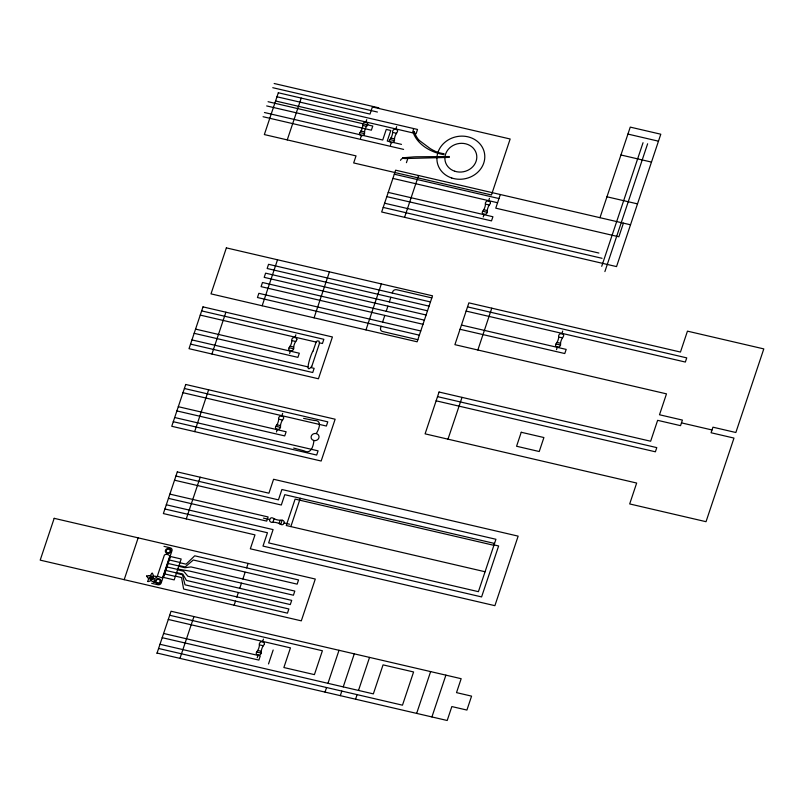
<?xml version="1.0" encoding="UTF-8"?>
<svg xmlns="http://www.w3.org/2000/svg" width="804" height="804" viewBox="0 0 804 804"><rect width="100%" height="100%" fill="white"/><g stroke="black" fill="none" stroke-linecap="round" stroke-linejoin="round"><path stroke-width="1.21" d="M389.448 140.519A7.728 6.894 -12 0 1 390.332 138.941L390.784 138.208A11.296 10.07 -12 0 0 392.01 135.585A11.296 10.07 -12 0 0 392.593 132.811C391.779 129.866 395.226 127.896 397.327 130.198A1.528 1.367 -12 0 1 397.608 131.032L397.558 131.343A7.728 6.894 -12 0 1 396.734 132.941L396.282 133.675M483.596 209.934A11.296 10.07 -12 0 0 484.822 207.311A11.296 10.07 -12 0 0 485.405 204.538C484.591 201.593 488.038 199.623 490.138 201.925A1.528 1.367 -12 0 1 490.41 202.749L490.37 203.07M558.669 336.866C557.976 333.982 561.524 332.494 563.393 334.605A1.528 1.367 -12 0 1 563.674 335.429L563.634 335.75A7.728 6.894 -12 0 1 562.81 337.338L562.358 338.082A11.296 10.07 -12 0 0 561.122 340.695A11.296 10.07 -12 0 0 560.539 343.469C561.393 346.434 557.875 348.363 555.805 346.092A1.528 1.367 -12 0 1 555.534 345.258L555.574 344.936A7.728 6.894 -12 0 1 556.398 343.348L556.85 342.615A11.296 10.07 -12 0 0 558.076 339.991A11.296 10.07 -12 0 0 558.669 337.218L562.599 337.7M153.182 576.277L153.242 576.036A1.146 1.015 -12 0 0 153.313 575.433L153.273 575.262A6.402 5.708 -12 0 0 153.142 574.92A13.467 12.01 -12 0 1 153.031 574.659L152.629 573.654A2.663 2.372 -12 0 0 152.318 573.312L152.278 573.272M312.997 351.207C311.58 352.001 303.44 376.453 311.821 366.272M311.851 366.182L319.359 343.71L319.098 341.177L317.228 340.876L316.193 341.921L313.068 350.996M276.355 425.688A7.728 6.894 -12 0 0 275.471 427.266L275.491 427.597A1.528 1.367 -12 0 0 275.762 428.431C277.862 430.713 281.289 428.753 280.506 425.808A11.296 10.07 -12 0 1 281.078 423.035A11.296 10.07 -12 0 1 282.294 420.412L282.787 419.698A7.728 6.894 -12 0 0 283.641 418.1M289.993 346.403L289.52 347.127A7.728 6.894 -12 0 0 288.666 348.715L288.676 349.057A1.528 1.367 -12 0 0 288.958 349.891C291.068 352.182 294.455 350.192 293.701 347.268A11.296 10.07 -12 0 1 294.274 344.494A11.296 10.07 -12 0 1 295.49 341.871L295.983 341.157A7.728 6.894 -12 0 0 296.837 339.559M360.855 131.253L360.383 131.967A7.728 6.894 -12 0 0 359.519 133.564L359.539 133.896A1.528 1.367 -12 0 0 359.81 134.73C361.921 137.022 365.338 135.052 364.554 132.107A11.296 10.07 -12 0 1 365.127 129.333A11.296 10.07 -12 0 1 366.353 126.71L366.835 125.997A7.728 6.894 -12 0 0 367.699 124.409M389.508 140.539L389.468 140.851A1.528 1.367 -12 0 0 389.739 141.685C391.86 143.986 395.236 141.996 394.483 139.072A11.296 10.07 -12 0 1 395.055 136.298A11.296 10.07 -12 0 1 396.271 133.665M483.596 209.934L483.114 210.648A7.728 6.894 -12 0 0 482.259 212.246L482.269 212.578A1.528 1.367 -12 0 0 482.551 213.412C484.651 215.693 488.098 213.753 487.294 210.789A11.296 10.07 -12 0 1 487.867 208.015A11.296 10.07 -12 0 1 489.083 205.392L489.576 204.678A7.728 6.894 -12 0 0 490.43 203.09M319.54 342.876L322.444 343.499L323.841 339.298L201.663 310.897M264.345 643.813L264.395 643.491A1.528 1.367 -12 0 0 264.124 642.667C262.003 640.366 258.587 642.336 259.37 645.28A11.296 10.07 -12 0 1 258.798 648.054A11.296 10.07 -12 0 1 257.582 650.677L257.089 651.401A7.728 6.894 -12 0 0 256.235 652.989L256.255 653.32A1.528 1.367 -12 0 0 256.526 654.154C258.647 656.446 262.044 654.476 261.27 651.531A11.296 10.07 -12 0 1 261.843 648.758A11.296 10.07 -12 0 1 263.069 646.135L263.551 645.421A7.728 6.894 -12 0 0 264.405 643.833M296.776 339.539L296.817 339.228A1.528 1.367 -12 0 0 296.545 338.394C294.435 336.112 291.008 338.052 291.802 341.017A11.296 10.07 -12 0 1 291.229 343.79A11.296 10.07 -12 0 1 290.003 346.413M283.581 418.09L283.631 417.768A1.528 1.367 -12 0 0 283.35 416.934C281.259 414.653 277.802 416.603 278.606 419.557A11.296 10.07 -12 0 1 278.033 422.331A11.296 10.07 -12 0 1 276.817 424.954M367.639 124.389L367.679 124.067A1.528 1.367 -12 0 0 367.408 123.233C365.307 120.952 361.87 122.911 362.664 125.856A11.296 10.07 -12 0 1 362.081 128.63A11.296 10.07 -12 0 1 360.865 131.253M313.912 440.532C313.47 445.878 310.997 454.722 304.083 450.883A65.405 58.33 -12 0 0 302.394 450.401L293.651 448.069M274.506 518.881L273.732 518.49A7.728 6.894 -12 0 0 272.003 517.786L271.631 517.816A1.528 1.367 -12 0 0 270.697 518.108C267.863 520.238 270.556 523.253 273.38 522.258A11.296 10.07 -12 0 1 276.435 522.65A11.296 10.07 -12 0 1 279.3 523.625L280.073 524.037M280.083 524.007A7.728 6.894 -12 0 0 281.802 524.731L282.174 524.7A1.528 1.367 -12 0 0 283.108 524.419C285.933 522.278 283.239 519.294 280.425 520.258A11.296 10.07 -12 0 1 277.37 519.876A11.296 10.07 -12 0 1 274.506 518.892M154.207 582.287L154.247 582.156A3.809 3.397 -12 0 0 154.368 581.644L153.996 579.222A3.829 3.417 -12 0 0 153.634 578.779A3.829 3.417 -12 0 0 154.247 578.729L156.589 577.352A3.809 3.397 -12 0 0 156.961 576.95L157.051 576.84M477.857 350.001L491.777 308.183M124.188 579.664L138.157 537.856M211.934 354.011L225.904 312.203M287.249 139.896L301.229 98.088M194.658 431.607L208.638 389.799M186.277 518.902L200.206 477.234M262.154 305.761L277.521 259.782M156.951 653.371L171.041 611.241L461.164 678.697L456.511 692.626L471.576 696.133L466.913 710.063L451.848 706.565L447.195 720.495L157.061 653.049M179.965 658.375L193.945 616.567M360.493 138.298L361.398 135.585M365.82 122.379L366.724 119.665M289.631 353.458L290.546 350.745M294.957 337.539L295.862 334.826M314.073 317.831L329.439 271.852M276.445 431.999L277.35 429.286M281.762 416.08L282.676 413.367M234.125 605.221L235.512 601.09M236.798 597.151L238.356 592.498M239.763 588.297L241.481 583.151M242.868 579.011L245.099 572.337M246.617 567.875L248.104 563.423M390.422 145.263L391.327 142.549M395.739 129.333L396.653 126.62M272.908 522.268L274.104 518.68M279.068 523.525L280.164 520.258M280.757 524.359L282.114 520.278M406.422 162.679L407.869 158.338M290.837 526.6L300.274 498.279M365.981 329.901L381.357 283.923M257.21 657.722L258.114 655.009M262.536 641.803L263.441 639.09M404.573 217.321L418.552 175.503M381.186 326.283L380.593 328.042A3.206 2.864 -12 0 0 382.714 331.539L417.839 339.71M382.583 322.092L384.814 315.419M386.201 311.279L387.92 306.123M389.327 301.922L390.885 297.269M392.292 293.068L392.704 291.812A3.206 2.864 -12 0 1 396.694 289.741L431.818 297.902M268.516 663.933L273.169 650.004M483.224 216.979L484.139 214.266M488.551 201.06L489.455 198.347M325.037 692.093L326.555 687.531M327.962 683.33L339.007 650.295M500.319 194.518L495.756 208.166L618.859 236.788L623.412 223.14M340.303 695.651L341.831 691.078M343.238 686.877L354.283 653.843M355.569 699.199L357.097 694.626M358.504 690.435L369.549 657.391M416.653 713.399L430.632 671.591M431.919 716.947L445.898 675.139M599.975 217.693L630.256 127.112L660.798 134.218L616.537 266.596L381.669 211.995L395.648 170.187L630.517 224.788M556.489 349.66L557.393 346.946M561.815 333.74L562.72 331.027M601.714 266.325L643.039 142.71M604.889 271.591L647.622 143.775M447.979 439.165L462.019 397.377M316.233 433.567C319.098 429.215 322.555 420.08 314.253 420.462A65.405 58.33 -12 0 1 312.505 420.15L303.58 418.371M151.192 578.709L151.172 578.739A1.246 1.105 -12 0 1 150.368 579.463M316.103 342.082L200.256 315.098M151.966 577.222L151.986 577.192A1.246 1.105 -12 0 0 152.056 576.217L151.795 576.126M276.807 424.954L276.395 425.567M151.162 580.156L150.991 580.347A1.146 1.015 -12 0 1 150.519 580.8L150.428 580.84A6.402 5.708 -12 0 1 149.956 581.021A13.467 12.01 -12 0 0 149.665 581.131L148.519 581.533A2.663 2.372 -12 0 1 148.016 581.563L147.896 581.563M153.333 577.805L152.278 578.006M413.015 132.087L414.11 131.625M148.69 575.754L147.524 575.865A2.965 2.643 -12 0 0 146.629 576.056M266.667 105.927L371.358 130.188L372.775 126.047L268.074 101.706M386.804 196.628L491.495 220.889L492.922 216.748L388.211 192.407M460.049 329.278L564.77 353.539L566.187 349.408L557.664 347.428M194.166 333.318L297.902 357.358L299.319 353.227L195.573 329.107M176.89 410.924L284.716 435.909L286.134 431.768L178.297 406.703M168.458 498.359L266.717 521.103L268.104 516.962L169.875 494.118M164.91 508.992L267.451 532.75L262.988 546.087L481.596 596.92L498.631 545.966L494.048 544.901M162.197 637.683L258.888 660.084L260.275 655.943L163.614 633.462M627.924 134.077L658.466 141.182M620.939 154.981L651.481 162.086M274.164 83.505L378.825 107.836M272.757 87.696L377.428 112.037M276.978 96.781L417.527 129.454L416.12 133.655L414.794 133.343M275.581 100.982L413.276 132.992M362.684 125.424L366.604 126.339M392.603 132.389L396.533 133.303M360.986 131.052L364.574 131.876M390.915 138.007L394.493 138.841M359.991 132.6L364.463 133.635M389.92 139.554L394.382 140.599M264.456 112.52L382.724 140.017L386.272 129.414L390.794 130.499L387.257 141.072L401.497 144.378M263.059 116.721L403.598 149.393M606.96 196.789L637.502 203.884M394.302 174.207L498.972 198.538M392.895 178.408L497.565 202.739M485.415 204.105L489.345 205.02M483.717 209.733L487.304 210.568M482.722 211.281L487.194 212.326M384.603 203.221L598.89 253.049M383.196 207.422L602.065 258.305M467.536 306.877L686.747 357.87L685.35 362.051L562.338 333.449M430.462 301.942L268.556 264.305L267.159 268.506L429.055 306.143M466.129 311.078L561.202 333.178M427.507 310.796L265.601 273.159L264.194 277.36L426.1 314.997M556.981 342.414L560.569 343.238M555.986 343.961L560.458 344.996M461.456 325.057L556.529 347.167M424.371 320.153L262.476 282.505L261.089 286.646L422.994 324.293M420.763 330.967L258.858 293.319L257.451 297.52L419.356 335.167M681.47 422.874L712.012 429.969M291.822 340.584L295.751 341.499M290.123 346.202L293.711 347.037M289.128 347.76L293.601 348.795M437.527 396.633L656.788 447.617L655.391 451.798L436.13 400.814M191.955 339.921L307.832 366.855M311.248 367.649L314.143 368.322L312.736 372.523L190.558 344.112M184.387 388.493L327.781 421.839L326.374 426.04L182.98 392.694M278.626 419.125L282.556 420.04M276.938 424.753L280.516 425.577M275.943 426.301L280.405 427.336M174.689 417.517L318.082 450.853L316.675 455.054L173.282 421.708M494.53 543.454L284.767 494.681L281.31 505.023L174.528 480.199M493.907 545.323L295.108 499.093L286.264 525.525L485.073 571.755M175.925 476.018L278.445 499.857L281.902 489.505L495.927 539.273L478.41 591.674L268.647 542.901L273.089 529.595L166.317 504.771M263.431 518.128L269.662 519.575M284.134 522.942L289.591 524.208M163.996 546.358L170.227 547.815A2.663 2.372 -12 0 1 171.986 550.71L161.182 583.021A2.663 2.372 -12 0 1 157.875 584.739L151.644 583.292M169.322 559.996L180.006 562.478M179.915 562.75L186.076 564.177L194.719 555.805L298.555 579.945L297.148 584.146L193.312 560.006L185.141 566.971L178.98 565.534M168.157 563.473L178.84 565.956M178.729 566.287L184.94 567.724L190.98 566.92L294.807 591.081L293.42 595.221L189.583 571.081L177.805 569.071M166.991 566.961L177.674 569.443M177.553 569.825L183.664 571.242L187.865 576.237L291.701 600.377L290.294 604.578L186.458 580.438L182.729 574.026L176.619 572.609M165.825 570.438L176.518 572.93M176.367 573.352L182.478 574.78L185.02 584.82L288.857 608.97L287.45 613.161L183.613 589.02L181.543 577.563L175.443 576.146M164.659 573.925L175.352 576.408M155.393 576.317L156.117 576.488A5.306 4.723 -12 0 1 157.051 576.78M169.694 615.261L322.394 650.758L314.414 674.626L283.872 667.531L290.455 647.863L168.287 619.462M259.39 644.858L263.32 645.763M257.702 650.476L261.29 651.31M256.707 652.024L261.179 653.069M159.996 644.275L373.347 693.882L383.046 664.868L413.588 671.963L402.482 705.178L158.589 648.476M153.333 577.493L152.941 577.463A1.226 1.095 -12 0 0 152.338 577.573M152.308 579.443L152.016 579.192A1.226 1.095 -12 0 1 151.725 578.749M152.428 581.423L153.293 581.915A5.306 4.723 -12 0 0 154.167 582.327M419.206 140.358L430.13 148.519A60.471 53.928 -12 0 0 433.627 150.499M147.735 577.594L147.011 576.699A2.965 2.643 -12 0 1 146.619 576.056M412.995 132.017C417.256 144.79 431.165 152.509 443.808 154.649L444.089 153.725A32.753 29.215 -12 0 1 433.587 150.559M148.7 575.644A3.176 2.834 -12 0 1 150.479 576.156L150.509 576.026A2.412 2.151 -12 0 1 150.489 575.624L150.629 575.222A4.11 3.668 -12 0 1 150.82 574.83L151.564 573.785A9.558 8.522 -12 0 0 152.026 573.121M152.448 581.382A3.075 2.744 -12 0 1 151.242 580.408M153.443 576.177A3.075 2.744 -12 0 1 155.092 576.307M147.645 577.674A3.176 2.834 -12 0 0 149.273 578.488L149.182 578.589A2.412 2.151 -12 0 0 148.81 578.85L148.549 579.202A4.11 3.668 -12 0 0 148.348 579.583L147.926 580.759A9.558 8.522 -12 0 1 147.665 581.493M150.871 577.895A1.176 1.045 -12 0 1 149.926 577.563M151.634 577.372A1.176 1.045 -12 0 1 151.755 576.187M150.137 579.272A1.176 1.045 -12 0 1 151.082 578.428M151.926 578.207A1.829 1.628 -12 0 1 152.428 578.981M149.775 577.242A1.176 1.045 -12 0 1 151.031 577.584M400.513 160.338A3.447 3.075 -12 0 1 403.678 158.177M413.527 131.876A2.804 2.502 -12 0 1 413.537 129.293M419.125 140.409A31.969 28.512 -12 0 1 414.181 131.595M157.353 576.146L161.735 577.754L162.659 577.383L169.724 556.328C169.734 554.599 165.513 553.614 164.378 555.092L157.363 576.096M54.18 518.329L40.2 560.137L301.309 620.849L315.289 579.041L54.18 518.329M203 306.877L189.02 348.685L318.434 378.774L332.414 336.966L203 306.877M226.366 247.883L211 293.872L417.135 341.8L432.512 295.812L226.366 247.883M278.325 92.761L264.345 134.57L356.031 155.886L353.67 162.941L491.445 194.97L510.158 139.002L372.383 106.972L370.011 114.078L278.325 92.761M185.734 384.473L171.754 426.281L321.158 461.024L335.137 419.216L185.734 384.473M177.302 471.908L163.373 513.575L254.989 534.881L250.335 548.81L494.892 605.673L518.148 536.137L273.581 479.274L268.928 493.204L177.302 471.908M170.478 556.509L163.493 577.413L174.187 579.895L181.171 558.991L170.478 556.509M439.064 392.03L425.095 433.848L636.667 483.043L629.683 503.937L706.033 521.695L733.982 438.079L711.078 432.753L712.947 427.185L735.851 432.512L763.8 348.896L687.45 331.147L680.465 352.051L468.883 302.857L454.903 344.665L666.486 393.859L659.501 414.763L682.405 420.08L680.546 425.658L657.632 420.331L650.647 441.235L439.064 392.03M521.243 432.271L516.57 446.25L539.233 451.526L543.906 437.537L521.243 432.271M403.367 157.765L402.583 157.845L404.703 158.559L449.346 157.383L449.305 156.539L416.693 156.79A108.751 96.993 -12 0 0 413.578 156.911L403.367 157.765M167.473 552.69A2.02 1.799 -12 0 0 170.147 550.579A2.02 1.799 -12 0 0 166.89 549.624A2.02 1.799 -12 0 0 167.473 552.69M157.383 582.88A2.02 1.799 -12 0 0 160.056 580.769A2.02 1.799 -12 0 0 156.8 579.815A2.02 1.799 -12 0 0 157.383 582.88M157.092 583.603A2.864 2.553 -12 0 0 160.89 580.599A2.864 2.553 -12 0 0 156.257 579.252A2.864 2.553 -12 0 0 157.092 583.603M167.172 553.413A2.864 2.553 -12 0 0 170.981 550.418A2.864 2.553 -12 0 0 166.358 549.062A2.864 2.553 -12 0 0 167.172 553.413M313.55 440.431A4.01 3.578 -12 0 0 319.027 436.411A4.01 3.578 -12 0 0 312.635 434.301A4.01 3.578 -12 0 0 313.55 440.431M454.762 171.232A16.04 14.301 -12 0 0 476.671 155.142A16.04 14.301 -12 0 0 451.114 146.72A16.04 14.301 -12 0 0 454.762 171.232M451.717 177.996A24.05 21.447 -12 0 0 484.591 153.855A24.05 21.447 -12 0 0 446.25 141.233A24.05 21.447 -12 0 0 451.717 177.996"/></g></svg>
